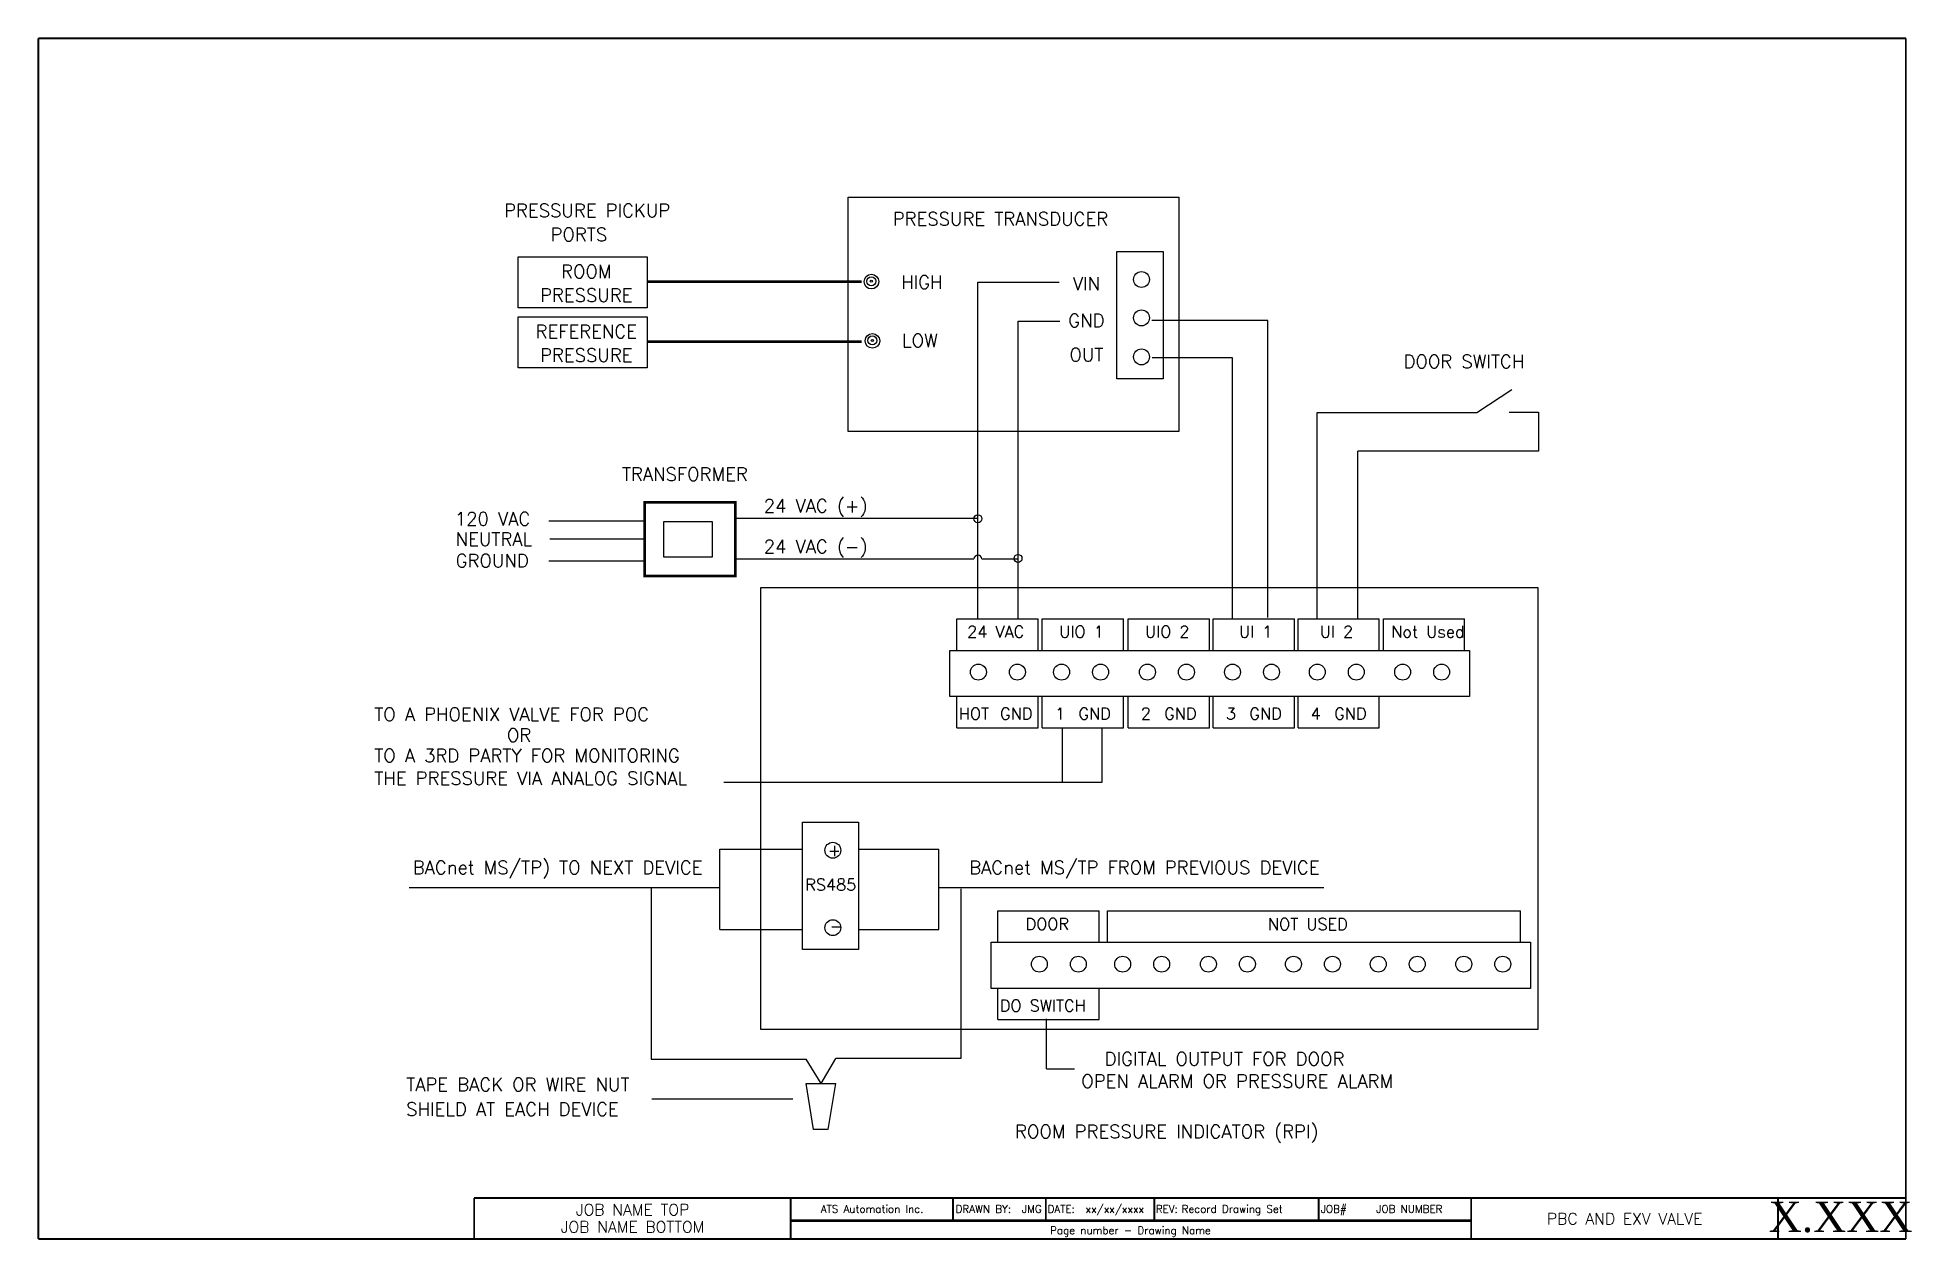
# Paper-space layout 'Layout1' of a CAD drawing. Extents: x 0.7 to 16.1, y 0.3 to 10.3.
# The model-space entities are those that its viewports show. They can reach past a viewport. Long polylines and large blocks are cut down to what shows.
import ezdxf
from ezdxf.enums import TextEntityAlignment as Align

# ---------------------------------------------------------------- set-up
doc = ezdxf.new("R2010")
doc.units = 0
doc.header["$LTSCALE"] = 96
doc.header["$MEASUREMENT"] = 0
doc.linetypes.add('PHANTOM', pattern=[2.5, 1.25, -0.25, 0.25, -0.25, 0.25, -0.25])
doc.layers.get('0').update_dxf_attribs({"linetype": 'CONTINUOUS'})
for name, color, linetype in [('COMP', 4, 'CONTINUOUS'), ('MVIEW', 1, 'CONTINUOUS'), ('RPI', 7, 'CONTINUOUS'), ('Text', 7, 'CONTINUOUS')]:
    doc.layers.add(name, color=color, linetype=linetype)
doc.styles.add('CENTURY', font='century')
doc.styles.add('Romans', font='romans.shx')
doc.styles.get("Standard").update_dxf_attribs({"font": 'ROMANS'})
doc.dimstyles.get("Standard").update_dxf_attribs({"dimtxt": 0.18, "dimasz": 0.18, "dimexe": 0.18, "dimexo": 0.0625, "dimgap": 0.09, "dimtad": 0, "dimtih": 1, "dimtoh": 1, "dimdec": 4, "dimzin": 0, "dimdsep": 46, "dimtxsty": 'Standard', "dimcen": 0.09, "dimadec": 0, "dimazin": 0, "dimtfac": 1, "dimtdec": 4, "dimtofl": 0, "dimtmove": 0, "dimatfit": 3, "dimfxl": 1, "dimtolj": 1, "dimtzin": 0, "dimarcsym": 0})

# ---------------------------------------------------------------- blocks, each defined once
blk = doc.blocks.new('ats-flat-3')
at = {"layer": 'MVIEW'}
for points, const_width in [([(16.064, 0.678), (4.26, 0.678)], 0.0156), ([(4.26, 0.335), (4.26, 0.678)], 0.0156), ([(6.871, 0.335), (6.871, 0.678)], 0.0156), ([(8.211, 0.496), (8.211, 0.678)], 0.0156), ([(8.977, 0.491), (8.977, 0.678)], 0.0156), ([(9.871, 0.491), (9.871, 0.678)], 0.0156), ([(11.227, 0.491), (11.227, 0.678)], 0.0156), ([(12.486, 0.335), (12.486, 0.678)], 0.0156), ([(15.017, 0.335), (15.017, 0.678)], 0.0156), ([(6.871, 0.491), (12.486, 0.491)], 0.0208)]:
    blk.add_lwpolyline(points, dxfattribs=dict(at, const_width=const_width))
at = {"layer": 'Text', "style": 'Romans'}
for s, p in [('DRAWN BY:', (8.232, 0.556)), ('DATE:', (8.991, 0.556)), ('REV:', (9.884, 0.556)), ('JOB#', (11.245, 0.556))]:
    blk.add_text(s, height=0.0625, dxfattribs=at).set_placement(p)
at = {"layer": 'Text'}
for tag, height, p in [('JOBNAMETOP', 0.0938, (5.567, 0.534)), ('TITLETOP', 0.0938, (13.752, 0.534)), ('JOBNAMEBOTTOM', 0.0938, (5.567, 0.392)), ('TITLEBOTTOM', 0.0938, (13.752, 0.392)), ('TITLE', 0.0938, (13.752, 0.46)), ('DRAWNAME', 0.0625, (9.675, 0.379))]:
    blk.add_attdef(tag, text='', height=height, dxfattribs=at).set_placement(p, align=Align.CENTER)
for tag, height, style, p in [('DRAFTER', 0.0625, 'Romans', (8.861, 0.556)), ('PAGE', 0.25, 'CENTURY', (15.533, 0.397)), ('OFFICE', 0.0625, 'Romans', (7.543, 0.556)), ('DATE', 0.0625, 'Romans', (9.546, 0.556)), ('JOBNUM', 0.0625, 'Romans', (11.976, 0.556))]:
    blk.add_attdef(tag, text='', height=height, dxfattribs=dict(at, style=style)).set_placement(p, align=Align.CENTER)
blk.add_attdef('REVISED', (10.097, 0.556), '', height=0.0625, dxfattribs=at)

msp = doc.modelspace()

# ---------------------------------------------------------------- linework, layer by layer
at = {"linetype": 'Continuous'}
for p, q in [((1039.7, 760.4), (947.9, 760.4)), ((1039.7, 525.1), (1039.7, 760.4)), ((1011.8, 731), (948.2, 731)), ((1011.8, 605.5), (1011.8, 731)), ((876.8, 437.6), (876.8, 394.5)), ((908.4, 437.6), (908.4, 394.5)), ((908.4, 394.5), (608.8, 394.5)), ((551.4, 310.4), (551.4, 175.3)), ((796.5, 310.3), (796.5, 175.8)), ((551.4, 175.3), (674, 175.3)), ((796.5, 175.8), (697.7, 175.8)), ((864.5, 167.7), (886.7, 167.7))]:
    msp.add_line(p, q, dxfattribs=at)
at = {"layer": 'RPI', "color": 7}
for p, q in [((810.2, 524.1), (810.2, 791)), ((1205.3, 687.6), (1233.1, 705.9)), ((1078.9, 687.6), (1205.3, 687.6)), ((1078.9, 524.1), (1078.9, 687.6)), ((1230.9, 687.9), (1254.3, 687.9)), ((1254.3, 687.9), (1254.3, 657.1)), ((841.9, 524.1), (841.9, 659.1)), ((1254.3, 657.1), (1111.2, 657.1)), ((1111.2, 524.1), (1111.2, 657.1)), ((546.2, 601.5), (470.3, 601.5)), ((561.2, 573.1), (561.2, 601.4)), ((561.2, 601.4), (599.6, 601.4)), ((599.6, 601.4), (599.6, 573.1)), ((1011.8, 524.1), (1011.8, 605.5)), ((546.2, 587.2), (470.9, 587.2)), ((546.2, 569.8), (470.3, 569.8)), ((599.6, 573.1), (561.2, 573.1)), ((793.5, 499.2), (793.5, 524.1)), ((857.9, 499.2), (857.9, 524.1)), ((861.1, 499.2), (861.1, 524.1)), ((925.5, 499.2), (925.5, 524.1)), ((929.1, 499.2), (929.1, 524.1)), ((993.5, 499.2), (993.5, 524.1)), ((996.5, 499.2), (996.5, 524.1)), ((1060.9, 499.2), (1060.9, 524.1)), ((1063.7, 499.2), (1063.7, 524.1)), ((1128.1, 499.2), (1128.1, 524.1)), ((1131.3, 499.2), (1131.3, 524.1)), ((1195.7, 499.2), (1195.7, 524.1)), ((793.5, 437.9), (793.5, 462.6)), ((857.9, 437.9), (857.9, 462.6)), ((861.1, 437.9), (861.1, 462.6)), ((925.5, 437.9), (925.5, 462.6)), ((929.1, 437.9), (929.1, 462.6)), ((993.5, 437.9), (993.5, 462.6)), ((996.5, 437.9), (996.5, 462.6)), ((1060.9, 437.9), (1060.9, 462.6)), ((1063.7, 437.9), (1063.7, 462.6)), ((1128.1, 437.9), (1128.1, 462.6)), ((826, 267.9), (826, 292.9)), ((906.2, 267.9), (906.2, 292.9)), ((912.7, 267.9), (912.7, 292.9)), ((1240, 267.9), (1240, 292.9)), ((826, 206.7), (826, 231.4)), ((906.2, 206.7), (906.2, 231.4)), ((864.5, 167.7), (864.5, 207.2))]:
    msp.add_line(p, q, dxfattribs=at)
at = {"layer": 'RPI', "color": 7, "linetype": 'Continuous'}
for p, q in [((810.2, 791), (874.5, 791)), ((841.9, 659.1), (841.9, 760.1)), ((841.9, 760.1), (875.1, 760.1)), ((617.9, 603.9), (810.2, 603.9)), ((617.9, 571.6), (807, 571.6)), ((813.3, 571.6), (841.9, 571.6)), ((793.5, 524.1), (857.9, 524.1)), ((861.1, 524.1), (925.5, 524.1)), ((929.1, 524.1), (993.5, 524.1)), ((996.5, 524.1), (1060.9, 524.1)), ((1063.7, 524.1), (1128.1, 524.1)), ((1131.3, 524.1), (1195.7, 524.1)), ((793.5, 437.9), (857.9, 437.9)), ((861.1, 437.9), (925.5, 437.9)), ((929.1, 437.9), (993.5, 437.9)), ((996.5, 437.9), (1060.9, 437.9)), ((1063.7, 437.9), (1128.1, 437.9)), ((605.7, 341.6), (671.2, 341.6)), ((605.7, 278.1), (605.7, 341.6)), ((715.5, 341.6), (779.2, 341.6)), ((779.2, 278.1), (779.2, 341.6)), ((605.7, 311.1), (359.7, 311.1)), ((1084.2, 311.1), (779.2, 311.1)), ((826, 292.9), (906.2, 292.9)), ((912.7, 292.9), (1240, 292.9)), ((605.7, 278.1), (671.2, 278.1)), ((715.5, 278.1), (779.2, 278.1)), ((826, 206.7), (906.2, 206.7)), ((685.9, 156.1), (674, 175.3)), ((685.9, 156.1), (697.7, 175.8)), ((674.1, 156.1), (697.7, 156.1)), ((679.9, 119.5), (674.1, 156.1)), ((691.6, 119.5), (697.7, 156.1)), ((691.6, 119.5), (679.9, 119.5))]:
    msp.add_line(p, q, dxfattribs=at)
at = {"layer": 'RPI', "color": 7}
for points in [[(969.3, 858.1), (969.3, 672.5), (707.3, 672.5), (707.3, 858.1)], [(957, 815.3), (957, 714.4), (920.3, 714.4), (920.3, 815.3)], [(638.1, 548.9), (1253.7, 548.9), (1253.7, 198.7), (638.1, 198.7)], [(787.9, 499.2), (1199.6, 499.2), (1199.6, 462.6), (787.9, 462.6)], [(715.5, 363.1), (715.5, 262.2), (671.2, 262.2), (671.2, 363.1)], [(820.5, 267.9), (1247.9, 267.9), (1247.9, 231.3), (820.5, 231.3)]]:
    msp.add_lwpolyline(points, close=True, dxfattribs=at)
at = {"layer": 'RPI', "color": 7, "linetype": 'Continuous'}
for points in [[(446, 810.9), (548, 810.9), (548, 770.6), (446, 770.6)], [(446, 763.4), (548, 763.4), (548, 723.1), (446, 723.1)]]:
    msp.add_lwpolyline(points, close=True, dxfattribs=at)
at = {"layer": 'RPI', "color": 7, "linetype": 'PHANTOM', "const_width": 2.23}
for points in [[(718.1, 791.3), (547.7, 791.3)], [(718.1, 743.8), (547.7, 743.8)]]:
    msp.add_lwpolyline(points, dxfattribs=at)
at = {"layer": 'RPI', "color": 7, "const_width": 2.23}
msp.add_lwpolyline([(546.2, 558.1), (546.2, 616.4), (617.9, 616.4), (617.9, 558.1)], close=True, dxfattribs=at)
at = {"layer": 'RPI', "color": 7}
for centre, radius in [((725.8, 791.3), 5.8), ((725.7, 791.6), 3.58), ((725.7, 791.6), 0.806), ((939.7, 793), 6.31), ((939.7, 762.6), 6.31), ((726.6, 744.4), 5.8), ((726.5, 744.7), 3.58), ((726.5, 744.7), 0.806), ((939.7, 731.7), 6.31), ((810.1, 603.5), 3.15), ((841.9, 572), 3.15), ((810.5, 482), 6.31), ((841.4, 482), 6.31), ((876.4, 482), 6.31), ((907.3, 482), 6.31), ((944.4, 482), 6.31), ((975.3, 482), 6.31), ((1011.8, 482), 6.31), ((1042.7, 482), 6.31), ((1079, 482), 6.31), ((1109.9, 482), 6.31), ((1146.6, 482), 6.31), ((1177.5, 482), 6.31), ((695.2, 340.8), 6.31), ((695.2, 279.5), 6.31), ((858.8, 250.6), 6.31), ((889.7, 250.6), 6.31), ((924.8, 250.6), 6.31), ((955.7, 250.6), 6.31), ((992.7, 250.6), 6.31), ((1023.6, 250.6), 6.31), ((1060.1, 250.6), 6.31), ((1091, 250.6), 6.31), ((1127.3, 250.6), 6.31), ((1158.2, 250.6), 6.31), ((1195, 250.6), 6.31), ((1225.9, 250.6), 6.31)]:
    msp.add_circle(centre, radius, dxfattribs=at)
msp.add_arc((810.1, 571.5), 3.15, 3.1086, 176.8914, dxfattribs=at)

# ---------------------------------------------------------------- texts
for s, p in [('PRESSURE PICKUP', (500.6, 842.5)), ('PRESSURE TRANSDUCER', (828, 835.8)), ('PORTS', (494, 823.4)), ('ROOM', (499.9, 794.1)), ('HIGH', (765.7, 785.7)), ('VIN', (896.1, 784.5)), ('PRESSURE', (499.9, 775.4)), ('GND', (896.1, 755.3)), ('REFERENCE', (499.9, 746.6)), ('LOW', (764.1, 739.4)), ('PRESSURE', (499.9, 727.9)), ('OUT', (896.1, 728.2)), ('BACnet MS/TP) TO NEXT DEVICE', (477.2, 322)), ('BACnet MS/TP FROM PREVIOUS DEVICE', (942, 321.9)), ('ROOM PRESSURE INDICATOR (RPI)', (959.7, 112.7))]:
    msp.add_text(s, height=10.48, dxfattribs=at).set_placement(p, align=Align.CENTER)
for s, height, p in [('DOOR SWITCH', 10.48, (1147.3, 722.8)), ('TRANSFORMER', 10.48, (528.1, 633.6)), ('24 VAC (+)', 10.48, (640.5, 608.4)), ('120 VAC', 10.48, (395.8, 598.1)), ('NEUTRAL', 10.48, (396.4, 582.1)), ('24 VAC (-)', 10.48, (640.5, 576.2)), ('GROUND', 10.48, (396.4, 565)), ('24 VAC', 9.34, (801.6, 509.3)), ('UIO 1', 9.34, (874.6, 509.3)), ('UIO 2', 9.34, (942.5, 509.3)), ('UI 1', 9.34, (1017, 509.3)), ('UI 2', 9.34, (1081, 509.3)), ('Not Used', 9.34, (1137.6, 509.3)), ('TO A PHOENIX VALVE FOR POC ', 10.48, (331.9, 443.3)), ('HOT', 9.34, (795, 444.4)), ('GND', 9.34, (827.7, 444.4)), ('1', 9.34, (871.2, 444.4)), ('GND', 9.34, (889.8, 444.4)), ('2', 9.34, (939.2, 444.4)), ('GND', 9.34, (957.7, 444.4)), ('3', 9.34, (1006.6, 444.4)), ('GND', 9.34, (1025.2, 444.4)), ('4', 9.34, (1073.8, 444.4)), ('GND', 9.34, (1092.4, 444.4)), ('OR ', 10.48, (437, 426.8)), ('TO A 3RD PARTY FOR MONITORING ', 10.48, (331.9, 410.6)), ('THE PRESSURE VIA ANALOG SIGNAL', 10.48, (331.9, 392.6)), ('+', 9.34, (691.2, 336.2)), ('RS485', 9.34, (673.4, 308.9)), ('DOOR', 9.34, (847.9, 277.7)), ('NOT USED', 9.34, (1039.9, 277.6)), ('-', 9.34, (692.8, 276.2)), ('DO SWITCH', 9.34, (827.5, 213.1)), ('DIGITAL OUTPUT FOR DOOR', 10.48, (910.5, 170.3)), ('TAPE BACK OR WIRE NUT', 10.48, (357.2, 150)), ('OPEN ALARM OR PRESSURE ALARM', 10.48, (892, 152.7)), ('SHIELD AT EACH DEVICE', 10.48, (357.2, 130.5))]:
    msp.add_text(s, height=height, dxfattribs=at).set_placement(p)

# ---------------------------------------------------------------- leaders
at = {"linetype": 'Continuous'}
msp.add_leader([(663.5, 143.7), (551.7, 143.7)], dimstyle='Standard', override={"dimgap": 0.09, "dimtad": 0}, dxfattribs=at)

psp = doc.layouts.get("Layout1")

# ---------------------------------------------------------------- linework, layer by layer
at = {"const_width": 0.0156}
for points in [[(16.072, 0.339), (16.072, 10.245)], [(0.665, 0.339), (16.072, 0.339)]]:
    psp.add_lwpolyline(points, dxfattribs=at)
at = {"layer": 'MVIEW', "const_width": 0.0156}
for points in [[(16.072, 10.245), (0.665, 10.245)], [(0.665, 10.245), (0.665, 0.339)]]:
    psp.add_lwpolyline(points, dxfattribs=at)

# ---------------------------------------------------------------- block references
at = {"layer": 'COMP'}
ref = psp.add_blockref('ats-flat-3', (0, 0), dxfattribs=at)
ref.add_attrib('TITLE', 'PBC AND EXV VALVE', dxfattribs={"layer": 'Text', "height": 0.09375, "style": 'Romans'}).set_placement((13.752, 0.46), align=Align.CENTER)
ref.add_attrib('OFFICE', 'ATS Automation Inc.', dxfattribs={"layer": 'Text', "height": 0.0625, "style": 'Romans'}).set_placement((7.543, 0.556), align=Align.CENTER)
ref.add_attrib('DRAFTER', 'JMG', dxfattribs={"layer": 'Text', "height": 0.0625, "style": 'Romans'}).set_placement((8.861, 0.556), align=Align.CENTER)
ref.add_attrib('DATE', 'xx/xx/xxxx', dxfattribs={"layer": 'Text', "height": 0.0625, "style": 'Romans'}).set_placement((9.546, 0.556), align=Align.CENTER)
ref.add_attrib('REVISED', 'Record Drawing Set', (10.097, 0.556), dxfattribs={"layer": 'Text', "height": 0.0625, "style": 'Romans'})
ref.add_attrib('JOBNAMETOP', 'JOB NAME TOP', dxfattribs={"layer": 'Text', "height": 0.09375, "style": 'Romans'}).set_placement((5.567, 0.534), align=Align.CENTER)
ref.add_attrib('JOBNAMEBOTTOM', 'JOB NAME BOTTOM', dxfattribs={"layer": 'Text', "height": 0.09375, "style": 'Romans'}).set_placement((5.567, 0.392), align=Align.CENTER)
ref.add_attrib('DRAWNAME', 'Page number - Drawing Name', dxfattribs={"layer": 'Text', "height": 0.0625, "style": 'Romans'}).set_placement((9.675, 0.379), align=Align.CENTER)
ref.add_attrib('JOBNUM', 'JOB NUMBER', dxfattribs={"layer": 'Text', "height": 0.0625, "style": 'Romans'}).set_placement((11.976, 0.556), align=Align.CENTER)
ref.add_attrib('PAGE', 'X.XXX', dxfattribs={"layer": 'Text', "height": 0.25, "style": 'CENTURY'}).set_placement((15.533, 0.397), align=Align.CENTER)

# ---------------------------------------------------------------- viewports
at = {"layer": 'MVIEW'}
psp.add_viewport(center=(8.368, 5.293), size=(15.405, 9.90426), view_center_point=(805.5, 508.5), view_height=951, dxfattribs=at)

doc.saveas('drawing.dxf')
